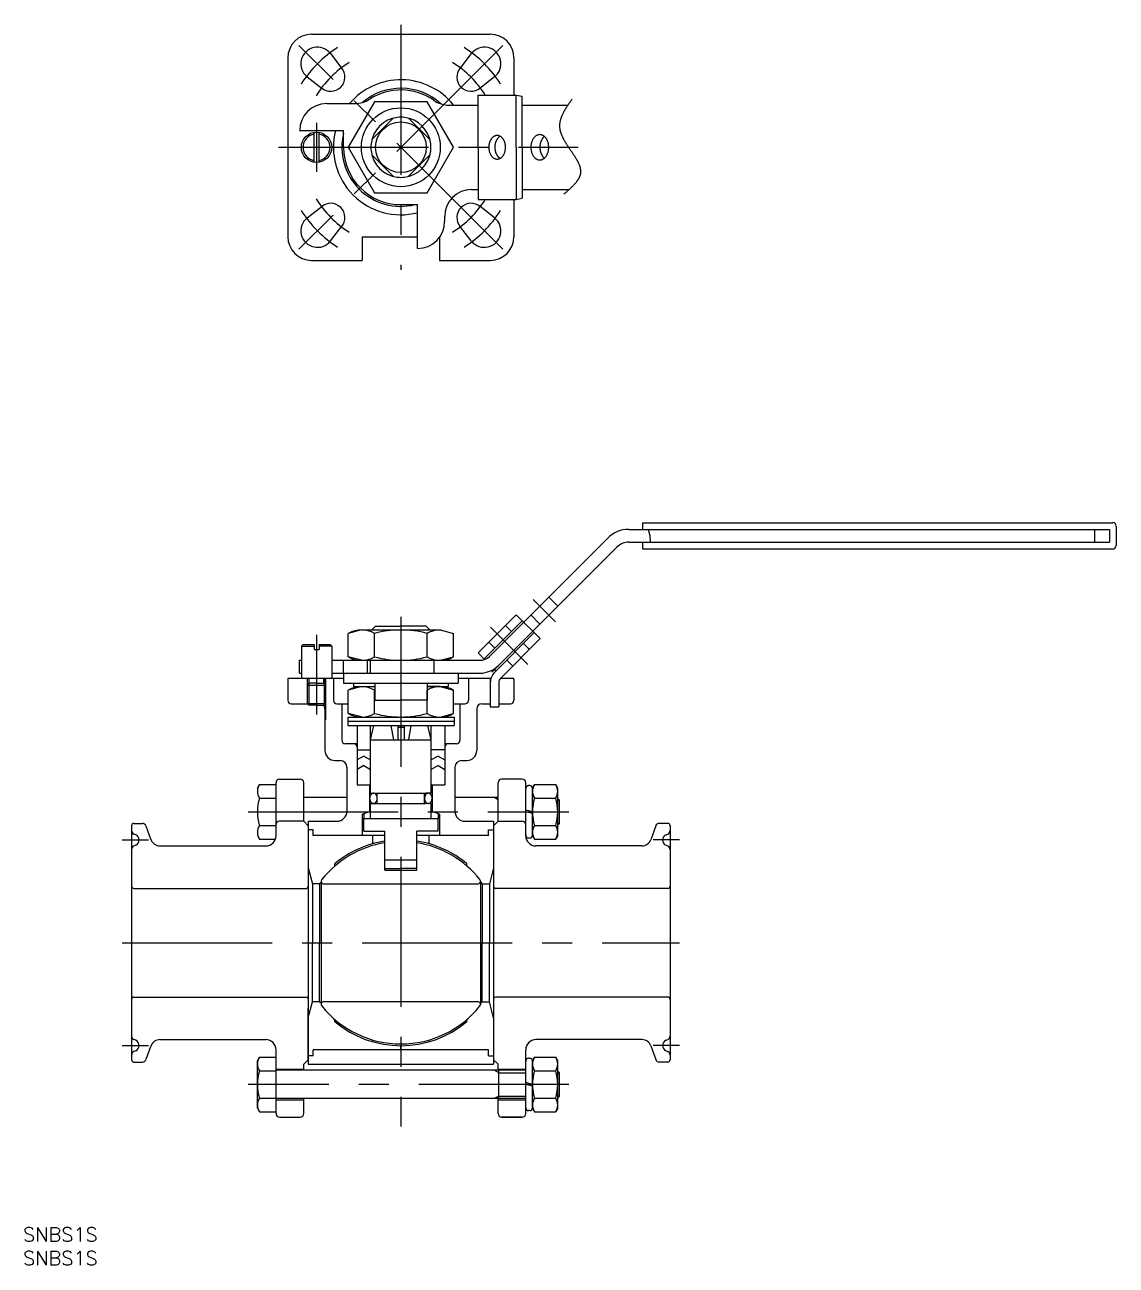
# Model space of a CAD drawing. Extents: x -80 to 151, y -237 to 26.
import ezdxf

# ---------------------------------------------------------------- set-up
doc = ezdxf.new("R2010")
doc.units = 0
doc.linetypes.add('CENTER', pattern=[50.8, 31.75, -6.35, 6.35, -6.35])
doc.linetypes.add('DASHED', pattern=[19.05, 12.7, -6.35])
doc.layers.get('0').update_dxf_attribs({"linetype": 'CONTINUOUS'})
doc.layers.add('CENTER', color=1, linetype='CONTINUOUS')
doc.styles.get("Standard").update_dxf_attribs({"font": 'txt.shx', "height": 3, "bigfont": 'bigfont.shx'})

msp = doc.modelspace()

# ---------------------------------------------------------------- linework, layer by layer
at = {"color": 7, "linetype": 'CONTINUOUS'}
for p, q in [((-18.93, 23.93), (18.93, 23.93)), ((-23.93, 18.93), (-23.93, -18.93)), ((-14.91, 19.82), (-12.48, 16.69)), ((14.91, 19.82), (12.48, 16.69)), ((23.93, 18.93), (23.93, 11.07)), ((-19.82, 14.91), (-16.69, 12.48)), ((19.82, 14.91), (16.69, 12.48)), ((16.35, 11.07), (24.43, 11.07)), ((16.35, 0), (16.35, 11.07)), ((24.43, 0), (24.43, 11.07)), ((24.43, 11.07), (25.69, 10.8)), ((25.69, 0), (25.69, 10.8)), ((-15.71, 9.27), (-9.72, 9.27)), ((-5.57, 9.64), (-11.13, 0)), ((5.57, 9.64), (-5.57, 9.64)), ((11.13, 0), (5.57, 9.64)), ((10.22, 8.93), (16.35, 8.93)), ((25.69, 8.93), (35.36, 8.93)), ((-21.43, 3.55), (-12.14, 3.55)), ((-21.43, 3.55), (-21.43, 3.55)), ((-18.39, -3.17), (-18.39, 3.17)), ((-17.32, -3.17), (-17.32, 3.17)), ((-12.14, 0), (-12.14, 3.55)), ((-11.13, 0), (-5.57, -9.64)), ((5.57, -9.64), (11.13, 0)), ((16.35, 0), (16.35, -11.07)), ((24.43, 0), (24.43, -11.07)), ((25.69, 0), (25.69, -10.8)), ((-5.57, -9.64), (5.57, -9.64)), ((14.98, -8.93), (16.35, -8.93)), ((25.69, -8.93), (35.64, -8.93)), ((-19.82, -14.91), (-16.69, -12.48)), ((0, -12.14), (3.55, -12.14)), ((3.55, -21.43), (3.55, -12.14)), ((16.35, -11.07), (24.43, -11.07)), ((19.82, -14.91), (16.69, -12.48)), ((23.93, -11.07), (23.93, -18.93)), ((24.43, -11.07), (25.69, -10.8)), ((9.27, -15.71), (9.27, -14.64)), ((-14.91, -19.82), (-12.48, -16.69)), ((14.91, -19.82), (12.48, -16.69)), ((-8.21, -18.93), (3.55, -18.93)), ((-8.21, -18.93), (-8.21, -23.93)), ((8.21, -18.93), (8.21, -23.93)), ((3.55, -21.43), (3.55, -21.43)), ((-18.93, -23.93), (-8.21, -23.93)), ((8.21, -23.93), (18.93, -23.93)), ((48.23, -80.88), (150, -80.88)), ((51.14, -79.46), (150.71, -79.46)), ((51.14, -79.46), (51.14, -80.88)), ((146.87, -80.88), (146.87, -83.6)), ((150, -80.88), (150, -83.6)), ((151.43, -80.17), (151.43, -84.31)), ((43.79, -82.73), (18.75, -107.76)), ((48.23, -83.6), (150, -83.6)), ((51.14, -83.6), (51.14, -85.03)), ((45.71, -84.64), (19.25, -111.1)), ((51.14, -85.03), (150.71, -85.03)), ((33.22, -97.13), (31.3, -95.21)), ((24.43, -98.95), (16.35, -107.03)), ((29.48, -104), (24.43, -98.95)), ((29.43, -100.92), (27.51, -99)), ((-8.35, -102.17), (-11.13, -102.92)), ((-8.35, -102.17), (8.35, -102.17)), ((-6.14, -102.17), (-5.36, -101.38)), ((-5.36, -101.38), (0, -101.38)), ((5.36, -101.38), (0, -101.38)), ((6.14, -102.17), (5.36, -101.38)), ((8.35, -102.17), (11.13, -102.92)), ((25.69, -100.21), (17.61, -108.3)), ((23.42, -102.49), (22.16, -101.22)), ((-11.13, -107.85), (-11.13, -102.92)), ((-5.57, -107.85), (-5.57, -102.92)), ((5.57, -107.85), (5.57, -102.92)), ((11.13, -107.85), (11.13, -102.92)), ((18.62, -104.76), (19.88, -106.02)), ((28.22, -102.74), (19.87, -111.09)), ((29.48, -104), (21.13, -112.35)), ((25.94, -105.01), (27.21, -106.28)), ((-21.07, -105.59), (-20.71, -105.23)), ((-21.07, -105.59), (-18.39, -105.59)), ((-21.07, -105.59), (-21.07, -112.38)), ((-20.71, -105.23), (-18.39, -105.23)), ((-18.39, -105.23), (-18.39, -106.31)), ((-18.39, -106.31), (-17.32, -106.31)), ((-17.32, -105.23), (-15, -105.23)), ((-17.32, -105.23), (-17.32, -106.31)), ((-14.64, -105.59), (-17.32, -105.59)), ((-15, -105.23), (-14.64, -105.59)), ((-14.64, -105.59), (-14.64, -112.38)), ((16.35, -107.03), (17.73, -108.42)), ((-21.43, -111.31), (-21.43, -108.6)), ((-21.43, -108.6), (-21.07, -108.6)), ((-14.64, -108.6), (16.73, -108.6)), ((-12.14, -111.31), (-12.14, -108.6)), ((-8.35, -108.6), (-11.13, -107.85)), ((-8.35, -108.6), (8.35, -108.6)), ((-7.07, -111.31), (-7.07, -108.6)), ((-6.43, -111.31), (-6.43, -108.6)), ((7.07, -111.31), (7.07, -108.6)), ((8.35, -108.6), (11.13, -107.85)), ((22.41, -108.55), (23.67, -109.81)), ((-23.93, -112.67), (-23.93, -117.1)), ((-23.87, -112.38), (-12.14, -112.38)), ((-21.43, -111.31), (-21.07, -111.31)), ((-21.07, -111.66), (-21.07, -112.38)), ((-19.86, -112.38), (-19.86, -113.88)), ((-19.48, -112.53), (-19.62, -112.38)), ((-19.48, -112.53), (-19.43, -112.53)), ((-19.43, -113.45), (-19.43, -112.38)), ((-16.29, -113.45), (-16.29, -112.38)), ((-16.24, -112.53), (-16.29, -112.53)), ((-16.24, -112.53), (-16.09, -112.38)), ((-15.86, -121.12), (-15.86, -112.38)), ((-14.64, -111.31), (16.73, -111.31)), ((-14.29, -112.38), (-14.29, -117.1)), ((-12.14, -111.31), (6.43, -111.31)), ((-12.14, -111.31), (-12.14, -113.46)), ((6.43, -111.31), (12.14, -111.31)), ((12.14, -111.31), (12.14, -113.46)), ((12.14, -112.38), (19.08, -112.38)), ((14.29, -112.38), (14.29, -117.1)), ((18.93, -112.39), (18.93, -117.82)), ((19.74, -110.43), (20.13, -110.82)), ((21.09, -112.38), (23.87, -112.38)), ((23.93, -112.67), (23.93, -117.1)), ((-19.43, -113.45), (-19.86, -113.88)), ((-19.86, -113.88), (-15.86, -113.88)), ((-19.86, -113.88), (-19.86, -117.81)), ((-17.86, -113.45), (-19.43, -113.45)), ((-17.86, -113.45), (-16.29, -113.45)), ((-16.29, -113.45), (-15.86, -113.88)), ((-12.14, -113.46), (6.43, -113.46)), ((-8.35, -114.17), (-11.13, -114.92)), ((-11.13, -119.85), (-11.13, -114.92)), ((-10, -113.46), (-10, -114.17)), ((-10, -114.17), (-5.54, -114.17)), ((-8.35, -114.17), (-5.54, -114.17)), ((-8.35, -114.17), (-6.23, -114.17)), ((-5.57, -119.85), (-5.57, -114.92)), ((-5.54, -113.46), (-5.54, -117.03)), ((5.54, -113.46), (5.54, -117.03)), ((8.35, -114.17), (5.54, -114.17)), ((5.54, -114.17), (10, -114.17)), ((5.57, -119.85), (5.57, -114.92)), ((6.43, -113.46), (12.14, -113.46)), ((8.35, -114.17), (11.13, -114.92)), ((10, -113.46), (10, -114.17)), ((11.13, -119.85), (11.13, -114.92)), ((18.93, -113.36), (18.93, -118.46)), ((20.71, -113.36), (20.71, -118.46)), ((-23.21, -117.81), (-19.86, -117.81)), ((-19.86, -117.71), (-15.86, -117.71)), ((-19.48, -118.09), (-19.86, -117.71)), ((-17.86, -118.09), (-19.48, -118.09)), ((-17.86, -118.09), (-16.24, -118.09)), ((-16.24, -118.09), (-15.86, -117.71)), ((-13.57, -117.81), (-11.13, -117.81)), ((-12.5, -117.81), (-12.5, -125.53)), ((-5.54, -117.03), (0, -117.03)), ((5.54, -117.03), (0, -117.03)), ((11.13, -117.81), (13.57, -117.81)), ((12.5, -117.81), (12.5, -125.53)), ((17.14, -117.81), (18.93, -117.81)), ((20.71, -117.81), (23.21, -117.81)), ((-16.07, -118.88), (-16.07, -127.67)), ((-11.25, -120.6), (11.25, -120.6)), ((-11.25, -120.6), (-11.25, -122.38)), ((-8.35, -120.59), (-11.13, -119.85)), ((8.35, -120.6), (11.13, -119.85)), ((11.25, -120.6), (11.25, -122.38)), ((16.07, -118.88), (16.07, -127.67)), ((18.93, -118.46), (20.71, -118.46)), ((-15.86, -121.12), (-16.07, -121.12)), ((-15.86, -121.12), (-16.07, -121.24)), ((-11.25, -121.49), (11.25, -121.49)), ((-11.25, -122.38), (11.25, -122.38)), ((-9.29, -122.38), (-9.29, -134.96)), ((-6.43, -125.46), (-5.7, -122.38)), ((-6.43, -125.46), (-6.43, -122.38)), ((-2.12, -122.38), (-1.58, -125.46)), ((-0.68, -122.38), (-0.68, -125.46)), ((-0.68, -122.76), (0.68, -122.76)), ((0.68, -122.38), (0.68, -125.46)), ((2.12, -122.38), (1.58, -125.46)), ((6.43, -125.46), (5.7, -122.38)), ((6.43, -125.46), (6.43, -122.38)), ((9.29, -122.38), (9.29, -134.96)), ((-6.43, -136.74), (-6.43, -125.35)), ((-6.43, -136.74), (-6.43, -125.35)), ((-6.43, -125.46), (6.43, -125.46)), ((6.43, -136.74), (6.43, -125.35)), ((6.43, -136.74), (6.43, -125.35)), ((-11.79, -126.24), (-9.29, -126.24)), ((-9.29, -127.53), (-6.43, -127.53)), ((9.29, -127.53), (6.43, -127.53)), ((9.29, -126.24), (11.79, -126.24)), ((-13.93, -129.81), (-12.86, -129.81)), ((-11.43, -131.24), (-11.43, -140.53)), ((-11.43, -131.24), (-11.43, -140.53)), ((-7.86, -128.86), (-9.29, -129.69)), ((-7.86, -130.87), (-9.29, -131.69)), ((-7.86, -128.86), (-6.43, -129.69)), ((-7.86, -130.87), (-6.43, -131.69)), ((7.86, -128.86), (6.43, -129.69)), ((7.86, -130.87), (6.43, -131.69)), ((7.86, -128.86), (9.29, -129.69)), ((7.86, -130.87), (9.29, -131.69)), ((11.43, -131.24), (11.43, -140.53)), ((11.43, -131.24), (11.43, -140.53)), ((12.86, -129.81), (13.93, -129.81)), ((-25.71, -133.77), (-21.29, -133.77)), ((-25.71, -133.77), (-21.29, -133.77)), ((25.71, -133.77), (21.29, -133.77)), ((25.71, -133.77), (21.29, -133.77)), ((-30.36, -135.67), (-29.91, -134.9)), ((-30.36, -135.67), (-29.91, -134.9)), ((-29.91, -134.9), (-26.43, -134.9)), ((-29.91, -134.9), (-26.43, -134.9)), ((-26.43, -145.74), (-26.43, -134.49)), ((-26.43, -145.74), (-26.43, -134.9)), ((-20.57, -142.67), (-20.57, -134.49)), ((-20.57, -142.67), (-20.57, -134.49)), ((-9.29, -134.96), (-6.43, -134.96)), ((-6.61, -134.96), (-6.61, -140.57)), ((-6.61, -134.96), (-6.61, -140.57)), ((6.43, -134.96), (9.29, -134.96)), ((6.61, -134.96), (6.61, -140.57)), ((6.61, -134.96), (6.61, -140.57)), ((20.57, -142.67), (20.57, -134.49)), ((20.57, -142.67), (20.57, -134.49)), ((26.43, -145.74), (26.43, -134.49)), ((27.29, -135.13), (27, -135.13)), ((27.29, -135.13), (27, -135.13)), ((27.86, -135.66), (28.3, -134.9)), ((27.86, -135.66), (28.3, -134.9)), ((27.86, -145.68), (27.86, -135.66)), ((27.86, -145.68), (27.86, -135.66)), ((27.86, -145.63), (27.86, -135.71)), ((27.86, -145.63), (27.86, -135.71)), ((28.3, -134.9), (32.77, -134.9)), ((28.3, -134.9), (32.77, -134.9)), ((33.21, -135.66), (32.77, -134.9)), ((33.21, -135.66), (32.77, -134.9)), ((33.21, -145.68), (33.21, -135.66)), ((33.21, -145.68), (33.21, -135.66)), ((-29.91, -137.78), (-26.43, -137.78)), ((-29.91, -137.78), (-26.43, -137.78)), ((-11.43, -137.67), (-20.57, -137.67)), ((-6.43, -136.74), (5.29, -136.74)), ((-6.43, -136.74), (5.29, -136.74)), ((-6.43, -138.88), (5.29, -138.88)), ((-6.43, -142.1), (-6.43, -138.88)), ((-6.43, -138.88), (5.29, -138.88)), ((-6.43, -142.1), (-6.43, -138.88)), ((-5, -138.88), (-5, -136.74)), ((-5, -138.88), (-5, -136.74)), ((5, -138.88), (5, -136.74)), ((5, -138.88), (5, -136.74)), ((6.43, -136.74), (5.29, -136.74)), ((6.43, -136.74), (5.29, -136.74)), ((6.43, -138.88), (5.29, -138.88)), ((6.43, -138.88), (5.29, -138.88)), ((6.43, -142.1), (6.43, -138.88)), ((6.43, -142.1), (6.43, -138.88)), ((20.57, -137.67), (11.43, -137.67)), ((28.3, -137.78), (32.77, -137.78)), ((28.3, -137.78), (32.77, -137.78)), ((33.57, -138.21), (33.21, -137.85)), ((33.57, -143.13), (33.57, -138.21)), ((-8.21, -141.16), (-6.43, -140.51)), ((-8.21, -141.16), (-6.43, -140.51)), ((-8.21, -141.16), (-8.21, -145.71)), ((-8.21, -141.16), (-7.86, -141.16)), ((-8.21, -141.16), (-7.86, -141.16)), ((-8.21, -141.16), (-8.21, -145.71)), ((-7.86, -141.03), (-7.86, -142.1)), ((-7.86, -141.03), (-7.86, -142.1)), ((8.21, -141.16), (6.43, -140.51)), ((8.21, -141.16), (6.43, -140.51)), ((7.86, -141.03), (7.86, -142.1)), ((7.86, -141.03), (7.86, -142.1)), ((8.21, -141.16), (7.86, -141.16)), ((8.21, -141.16), (7.86, -141.16)), ((8.21, -141.16), (8.21, -145.71)), ((8.21, -141.16), (8.21, -145.71)), ((27.86, -140.67), (26.43, -140.29)), ((27.86, -140.67), (26.43, -140.29)), ((27.86, -141.05), (26.43, -140.67)), ((27.86, -141.05), (26.43, -140.67)), ((-57, -143.63), (-57, -168.38)), ((-56.5, -143.13), (-54.71, -143.13)), ((-53.96, -143.66), (-52.9, -146.57)), ((-29.91, -143.56), (-26.43, -143.56)), ((-29.91, -143.56), (-26.43, -143.56)), ((-20.57, -142.67), (-25.71, -142.67)), ((-20.57, -142.67), (-25.71, -142.67)), ((-19.64, -143.6), (-20.57, -142.67)), ((-19.64, -143.6), (-20.57, -142.67)), ((-19.64, -142.67), (-13.57, -142.67)), ((-19.64, -142.67), (-19.64, -194.1)), ((-19.64, -142.67), (-13.57, -142.67)), ((-7.86, -144.74), (-7.86, -142.1)), ((-7.86, -142.1), (7.86, -142.1)), ((-7.86, -142.1), (7.86, -142.1)), ((-7.86, -144.74), (-7.86, -142.1)), ((7.86, -144.74), (7.86, -142.1)), ((7.86, -144.74), (7.86, -142.1)), ((13.57, -142.67), (19.64, -142.67)), ((13.57, -142.67), (19.64, -142.67)), ((19.64, -143.6), (20.57, -142.67)), ((19.64, -142.67), (19.64, -194.1)), ((19.64, -143.6), (20.57, -142.67)), ((20.57, -142.67), (25.71, -142.67)), ((20.57, -142.67), (25.71, -142.67)), ((28.3, -143.56), (32.77, -143.56)), ((28.3, -143.56), (32.77, -143.56)), ((33.57, -143.13), (33.21, -143.49)), ((53.96, -143.66), (52.9, -146.57)), ((56.5, -143.13), (54.71, -143.13)), ((57, -143.63), (57, -168.38)), ((-56.14, -145.53), (-56.51, -145.37)), ((-30.36, -145.67), (-29.91, -146.44)), ((-30.36, -145.67), (-29.91, -146.44)), ((-29.91, -146.44), (-26.55, -146.44)), ((-29.91, -146.44), (-26.64, -146.44)), ((-18.57, -144.46), (-19.64, -144.46)), ((-18.57, -144.46), (-19.64, -144.46)), ((-18.57, -145.71), (-18.57, -144.46)), ((-18.57, -145.71), (-18.57, -144.46)), ((-3.39, -145.71), (-18.57, -145.71)), ((-3.39, -145.71), (-18.57, -145.71)), ((-7.86, -144.74), (-3.39, -144.74)), ((-7.86, -144.74), (-3.39, -144.74)), ((-5.97, -147.43), (-5.97, -145.71)), ((-5.97, -147.43), (-5.97, -145.71)), ((-3.39, -153.03), (-3.39, -144.74)), ((-3.39, -153.03), (-3.39, -144.74)), ((7.86, -144.74), (3.39, -144.74)), ((3.39, -153.03), (3.39, -144.74)), ((3.39, -153.03), (3.39, -144.74)), ((7.86, -144.74), (3.39, -144.74)), ((18.57, -145.71), (3.39, -145.71)), ((18.57, -145.71), (3.39, -145.71)), ((5.97, -147.43), (5.97, -145.71)), ((5.97, -147.43), (5.97, -145.71)), ((18.57, -144.46), (19.64, -144.46)), ((18.57, -145.71), (18.57, -144.46)), ((18.57, -145.71), (18.57, -144.46)), ((18.57, -144.46), (19.64, -144.46)), ((27.29, -146.21), (27, -146.21)), ((27.29, -146.21), (27, -146.21)), ((27.86, -145.68), (28.3, -146.44)), ((27.86, -145.68), (28.3, -146.44)), ((28.3, -146.44), (32.77, -146.44)), ((28.3, -146.44), (32.77, -146.44)), ((33.21, -145.68), (32.77, -146.44)), ((33.21, -145.68), (32.77, -146.44)), ((56.14, -145.53), (56.51, -145.37)), ((-56.14, -147.74), (-56.51, -147.9)), ((-51.02, -147.88), (-28.57, -147.88)), ((51.02, -147.88), (28.57, -147.88)), ((56.14, -147.74), (56.51, -147.9)), ((-13.99, -152.15), (-13.99, -151.68)), ((-3.39, -150.85), (3.39, -150.85)), ((-3.39, -150.85), (3.39, -150.85)), ((13.99, -152.15), (13.99, -151.68)), ((-19.64, -152.5), (-18.74, -155.88)), ((-3.39, -152.67), (0, -152.67)), ((-3.39, -152.67), (0, -152.67)), ((-3.39, -153.03), (3.39, -153.03)), ((-3.39, -153.03), (3.39, -153.03)), ((-3.39, -153.03), (3.39, -153.03)), ((-3.39, -153.03), (3.39, -153.03)), ((3.39, -152.67), (0, -152.67)), ((3.39, -152.67), (0, -152.67)), ((19.64, -152.5), (18.74, -155.88)), ((-56.5, -156.88), (-20, -156.88)), ((-18.74, -155.88), (-18.74, -168.38)), ((-17.21, -155.88), (-18.74, -155.88)), ((-16.84, -155.5), (-17.21, -155.88)), ((-17.21, -155.88), (-17.21, -168.38)), ((-16.86, -155.35), (-16.86, -181.42)), ((-16.29, -155.92), (16.29, -155.92)), ((16.84, -155.5), (17.21, -155.88)), ((16.86, -155.35), (16.86, -181.42)), ((17.21, -155.88), (17.21, -168.38)), ((17.21, -155.88), (18.74, -155.88)), ((18.74, -155.88), (18.74, -168.38)), ((56.5, -156.88), (20, -156.88)), ((-57, -168.38), (-57, -193.13)), ((-18.74, -180.88), (-18.74, -168.38)), ((-17.21, -180.88), (-17.21, -168.38)), ((17.21, -180.88), (17.21, -168.38)), ((18.74, -180.88), (18.74, -168.38)), ((57, -168.38), (57, -193.13)), ((-56.5, -179.88), (-20, -179.88)), ((-19.64, -184.27), (-18.74, -180.88)), ((-17.21, -180.88), (-18.74, -180.88)), ((-16.84, -181.27), (-17.21, -180.88)), ((-16.29, -180.85), (16.29, -180.85)), ((16.84, -181.27), (17.21, -180.88)), ((17.21, -180.88), (18.74, -180.88)), ((19.64, -184.27), (18.74, -180.88)), ((56.5, -179.88), (20, -179.88)), ((-19.64, -193.17), (-19.64, -182.31)), ((-13.99, -185.09), (-13.99, -184.62)), ((13.99, -185.09), (13.99, -184.62)), ((-56.14, -189.03), (-56.51, -188.87)), ((-51.02, -188.88), (-28.57, -188.88)), ((51.02, -188.88), (28.57, -188.88)), ((56.14, -189.03), (56.51, -188.87)), ((-56.14, -191.24), (-56.51, -191.4)), ((-52.9, -190.2), (-53.96, -193.11)), ((-26.43, -204.56), (-26.43, -191.03)), ((18.57, -191.06), (-18.57, -191.06)), ((-18.57, -192.31), (-18.57, -191.06)), ((0, -191.06), (0, -190.17)), ((18.57, -192.31), (18.57, -191.06)), ((26.43, -204.56), (26.43, -191.03)), ((52.9, -190.2), (53.96, -193.11)), ((56.14, -191.24), (56.51, -191.4)), ((-56.5, -193.63), (-54.71, -193.63)), ((-30.36, -193.38), (-29.91, -192.61)), ((-30.36, -203.39), (-30.36, -193.38)), ((-29.91, -192.61), (-26.43, -192.61)), ((-26.43, -204.16), (-26.43, -192.61)), ((-19.64, -193.17), (-20.57, -194.1)), ((-20.57, -195.38), (-20.57, -194.1)), ((-18.57, -192.31), (-19.64, -192.31)), ((-19.64, -194.1), (19.64, -194.1)), ((18.57, -192.31), (19.64, -192.31)), ((19.64, -193.17), (20.57, -194.1)), ((20.57, -195.38), (20.57, -194.1)), ((27.29, -192.85), (27, -192.85)), ((27.86, -193.37), (28.3, -192.61)), ((27.86, -203.39), (27.86, -193.37)), ((27.86, -203.35), (27.86, -193.42)), ((28.3, -192.61), (32.77, -192.61)), ((33.21, -193.37), (32.77, -192.61)), ((33.21, -203.39), (33.21, -193.37)), ((56.5, -193.63), (54.71, -193.63)), ((-29.91, -195.5), (-26.43, -195.5)), ((-26.43, -195.13), (-20.57, -195.13)), ((26.43, -195.38), (-26.43, -195.38)), ((20.57, -195.13), (26.43, -195.13)), ((20.71, -201.38), (20.71, -195.38)), ((28.3, -195.5), (32.77, -195.5)), ((33.57, -195.93), (33.21, -195.57)), ((33.57, -200.84), (33.57, -195.93)), ((27.86, -198.38), (26.43, -198)), ((27.86, -198.77), (26.43, -198.38)), ((-29.91, -201.27), (-26.43, -201.27)), ((26.43, -201.38), (-26.43, -201.38)), ((-26.43, -201.63), (-20.57, -201.63)), ((-20.57, -204.56), (-20.57, -201.38)), ((20.57, -204.56), (20.57, -201.38)), ((20.57, -201.63), (26.43, -201.63)), ((28.3, -201.27), (32.77, -201.27)), ((33.57, -200.84), (33.21, -201.2)), ((-30.36, -203.39), (-29.91, -204.16)), ((-29.91, -204.16), (-26.43, -204.16)), ((27.29, -203.92), (27, -203.92)), ((27.86, -203.39), (28.3, -204.16)), ((28.3, -204.16), (32.77, -204.16)), ((33.21, -203.39), (32.77, -204.16)), ((-25.71, -205.28), (-21.29, -205.28)), ((25.71, -205.28), (21.29, -205.28)), ((21.29, -205.28), (25.71, -205.28))]:
    msp.add_line(p, q, dxfattribs=at)
at = {"color": 3, "linetype": 'DASHED'}
for p, q in [((-1.63, 6.14), (-6.14, 1.63)), ((6.14, 1.63), (1.63, 6.14)), ((-1.63, -6.14), (-6.14, -1.63)), ((6.14, -1.63), (1.63, -6.14))]:
    msp.add_line(p, q, dxfattribs=at)
at = {"color": 3, "linetype": 'CONTINUOUS'}
for p, q in [((-19.48, -112.53), (-19.48, -118.09)), ((-16.24, -112.53), (-16.24, -118.09)), ((20.57, -138.13), (19.78, -137.67)), ((33.21, -138.21), (33.57, -138.21)), ((33.21, -143.13), (33.57, -143.13)), ((20.71, -195.93), (19.78, -195.38)), ((20.71, -195.93), (26.43, -195.93)), ((33.21, -195.93), (33.57, -195.93)), ((20.71, -200.84), (19.78, -201.38)), ((20.71, -200.84), (26.43, -200.84)), ((33.21, -200.84), (33.57, -200.84))]:
    msp.add_line(p, q, dxfattribs=at)
at = {"color": 7, "linetype": 'CONTINUOUS'}
for points in [[(21.02, 2.34), (20.98, 2.31), (20.94, 2.29), (20.9, 2.26), (20.86, 2.24), (20.82, 2.21), (20.78, 2.18), (20.75, 2.15), (20.71, 2.12), (20.67, 2.09), (20.64, 2.05), (20.6, 2.02), (20.57, 1.98), (20.54, 1.94), (20.5, 1.9), (20.47, 1.86), (20.44, 1.82), (20.41, 1.78), (20.38, 1.74), (20.35, 1.69), (20.32, 1.65), (20.29, 1.6), (20.26, 1.55), (20.24, 1.5), (20.21, 1.45), (20.19, 1.4), (20.16, 1.35), (20.14, 1.3), (20.12, 1.25), (20.1, 1.2), (20.08, 1.14), (20.06, 1.09), (20.04, 1.03), (20.02, 0.98), (20.01, 0.92), (19.99, 0.86), (19.98, 0.81), (19.96, 0.75), (19.95, 0.69), (19.94, 0.63), (19.93, 0.57), (19.92, 0.51), (19.91, 0.45), (19.9, 0.39), (19.9, 0.33), (19.89, 0.27), (19.89, 0.21), (19.89, 0.15), (19.88, 0.09), (19.88, 0.03), (19.88, -0.03), (19.88, -0.09), (19.89, -0.15), (19.89, -0.21), (19.89, -0.27), (19.9, -0.33), (19.9, -0.39), (19.91, -0.45), (19.92, -0.51), (19.93, -0.57), (19.94, -0.63), (19.95, -0.69), (19.96, -0.75), (19.98, -0.81), (19.99, -0.86), (20.01, -0.92), (20.02, -0.98), (20.04, -1.03), (20.06, -1.09), (20.08, -1.14), (20.1, -1.2), (20.12, -1.25), (20.14, -1.3), (20.16, -1.35), (20.19, -1.4), (20.21, -1.45), (20.24, -1.5), (20.26, -1.55), (20.29, -1.6), (20.32, -1.65), (20.35, -1.69), (20.38, -1.74), (20.41, -1.78), (20.44, -1.82), (20.47, -1.86), (20.5, -1.9), (20.54, -1.94), (20.57, -1.98), (20.6, -2.02), (20.64, -2.05), (20.67, -2.09), (20.71, -2.12), (20.75, -2.15), (20.78, -2.18), (20.82, -2.21), (20.86, -2.24), (20.9, -2.26), (20.94, -2.29), (20.98, -2.31), (21.02, -2.34)], [(30.36, 2.31), (30.34, 2.29), (30.31, 2.26), (30.27, 2.23), (30.24, 2.2), (30.21, 2.17), (30.18, 2.13), (30.14, 2.1), (30.11, 2.06), (30.08, 2.02), (30.05, 1.99), (30.02, 1.95), (29.99, 1.91), (29.97, 1.87), (29.94, 1.83), (29.91, 1.79), (29.88, 1.74), (29.86, 1.7), (29.83, 1.66), (29.81, 1.61), (29.79, 1.57), (29.76, 1.52), (29.74, 1.47), (29.72, 1.42), (29.7, 1.38), (29.68, 1.33), (29.66, 1.28), (29.64, 1.23), (29.62, 1.18), (29.6, 1.13), (29.59, 1.07), (29.57, 1.02), (29.56, 0.97), (29.54, 0.92), (29.53, 0.86), (29.52, 0.81), (29.5, 0.75), (29.49, 0.7), (29.48, 0.65), (29.47, 0.59), (29.47, 0.53), (29.46, 0.48), (29.45, 0.42), (29.45, 0.37), (29.44, 0.31), (29.44, 0.25), (29.43, 0.2), (29.43, 0.14), (29.43, 0.08), (29.43, 0.03), (29.43, -0.03), (29.43, -0.08), (29.43, -0.14), (29.43, -0.2), (29.44, -0.25), (29.44, -0.31), (29.45, -0.37), (29.45, -0.42), (29.46, -0.48), (29.47, -0.53), (29.47, -0.59), (29.48, -0.65), (29.49, -0.7), (29.5, -0.75), (29.52, -0.81), (29.53, -0.86), (29.54, -0.92), (29.56, -0.97), (29.57, -1.02), (29.59, -1.07), (29.6, -1.13), (29.62, -1.18), (29.64, -1.23), (29.66, -1.28), (29.68, -1.33), (29.7, -1.38), (29.72, -1.42), (29.74, -1.47), (29.76, -1.52), (29.79, -1.57), (29.81, -1.61), (29.83, -1.66), (29.86, -1.7), (29.88, -1.74), (29.91, -1.79), (29.94, -1.83), (29.97, -1.87), (29.99, -1.91), (30.02, -1.95), (30.05, -1.99), (30.08, -2.02), (30.11, -2.06), (30.14, -2.1), (30.18, -2.13), (30.21, -2.17), (30.24, -2.2), (30.27, -2.23), (30.31, -2.26), (30.34, -2.29), (30.36, -2.31)], [(52.37, -80.88), (52.69, -82.21), (52.78, -83.6)]]:
    msp.add_lwpolyline(points, dxfattribs=at)
for points in [[(-5.8, -136.74), (-5.85, -136.74), (-5.91, -136.75), (-5.96, -136.76), (-6.01, -136.78), (-6.05, -136.79), (-6.1, -136.82), (-6.15, -136.85), (-6.19, -136.88), (-6.24, -136.91), (-6.28, -136.95), (-6.32, -136.99), (-6.36, -137.04), (-6.39, -137.09), (-6.43, -137.14), (-6.46, -137.19), (-6.49, -137.25), (-6.51, -137.31), (-6.53, -137.37), (-6.55, -137.43), (-6.57, -137.49), (-6.58, -137.56), (-6.59, -137.63), (-6.6, -137.69), (-6.61, -137.76), (-6.61, -137.83), (-6.6, -137.9), (-6.6, -137.97), (-6.59, -138.03), (-6.58, -138.1), (-6.56, -138.16), (-6.54, -138.23), (-6.52, -138.29), (-6.5, -138.35), (-6.47, -138.41), (-6.44, -138.46), (-6.41, -138.51), (-6.38, -138.56), (-6.34, -138.61), (-6.3, -138.66), (-6.26, -138.7), (-6.22, -138.73), (-6.17, -138.77), (-6.13, -138.79), (-6.08, -138.82), (-6.03, -138.84), (-5.98, -138.86), (-5.93, -138.87), (-5.88, -138.88), (-5.83, -138.88), (-5.78, -138.88), (-5.73, -138.88), (-5.68, -138.87), (-5.63, -138.86), (-5.58, -138.84), (-5.53, -138.82), (-5.48, -138.79), (-5.44, -138.77), (-5.39, -138.73), (-5.35, -138.7), (-5.31, -138.66), (-5.27, -138.61), (-5.23, -138.56), (-5.2, -138.51), (-5.16, -138.46), (-5.13, -138.41), (-5.11, -138.35), (-5.08, -138.29), (-5.06, -138.23), (-5.04, -138.16), (-5.03, -138.1), (-5.02, -138.03), (-5.01, -137.97), (-5, -137.9), (-5, -137.83), (-5, -137.76), (-5, -137.69), (-5.01, -137.63), (-5.02, -137.56), (-5.04, -137.49), (-5.05, -137.43), (-5.07, -137.37), (-5.1, -137.31), (-5.12, -137.25), (-5.15, -137.19), (-5.18, -137.14), (-5.21, -137.09), (-5.25, -137.04), (-5.29, -136.99), (-5.33, -136.95), (-5.37, -136.91), (-5.41, -136.88), (-5.46, -136.85), (-5.5, -136.82), (-5.55, -136.79), (-5.6, -136.78), (-5.65, -136.76), (-5.7, -136.75), (-5.75, -136.74), (-5.8, -136.74)], [(-5.8, -136.74), (-5.85, -136.74), (-5.91, -136.75), (-5.96, -136.76), (-6.01, -136.78), (-6.05, -136.79), (-6.1, -136.82), (-6.15, -136.85), (-6.19, -136.88), (-6.24, -136.91), (-6.28, -136.95), (-6.32, -136.99), (-6.36, -137.04), (-6.39, -137.09), (-6.43, -137.14), (-6.46, -137.19), (-6.49, -137.25), (-6.51, -137.31), (-6.53, -137.37), (-6.55, -137.43), (-6.57, -137.49), (-6.58, -137.56), (-6.59, -137.63), (-6.6, -137.69), (-6.61, -137.76), (-6.61, -137.83), (-6.6, -137.9), (-6.6, -137.97), (-6.59, -138.03), (-6.58, -138.1), (-6.56, -138.16), (-6.54, -138.23), (-6.52, -138.29), (-6.5, -138.35), (-6.47, -138.41), (-6.44, -138.46), (-6.41, -138.51), (-6.38, -138.56), (-6.34, -138.61), (-6.3, -138.66), (-6.26, -138.7), (-6.22, -138.73), (-6.17, -138.77), (-6.13, -138.79), (-6.08, -138.82), (-6.03, -138.84), (-5.98, -138.86), (-5.93, -138.87), (-5.88, -138.88), (-5.83, -138.88), (-5.78, -138.88), (-5.73, -138.88), (-5.68, -138.87), (-5.63, -138.86), (-5.58, -138.84), (-5.53, -138.82), (-5.48, -138.79), (-5.44, -138.77), (-5.39, -138.73), (-5.35, -138.7), (-5.31, -138.66), (-5.27, -138.61), (-5.23, -138.56), (-5.2, -138.51), (-5.16, -138.46), (-5.13, -138.41), (-5.11, -138.35), (-5.08, -138.29), (-5.06, -138.23), (-5.04, -138.16), (-5.03, -138.1), (-5.02, -138.03), (-5.01, -137.97), (-5, -137.9), (-5, -137.83), (-5, -137.76), (-5, -137.69), (-5.01, -137.63), (-5.02, -137.56), (-5.04, -137.49), (-5.05, -137.43), (-5.07, -137.37), (-5.1, -137.31), (-5.12, -137.25), (-5.15, -137.19), (-5.18, -137.14), (-5.21, -137.09), (-5.25, -137.04), (-5.29, -136.99), (-5.33, -136.95), (-5.37, -136.91), (-5.41, -136.88), (-5.46, -136.85), (-5.5, -136.82), (-5.55, -136.79), (-5.6, -136.78), (-5.65, -136.76), (-5.7, -136.75), (-5.75, -136.74), (-5.8, -136.74)], [(5.8, -138.88), (5.85, -138.88), (5.91, -138.88), (5.96, -138.86), (6.01, -138.85), (6.05, -138.83), (6.1, -138.81), (6.15, -138.78), (6.19, -138.75), (6.24, -138.71), (6.28, -138.68), (6.32, -138.63), (6.36, -138.59), (6.39, -138.54), (6.43, -138.49), (6.46, -138.43), (6.49, -138.38), (6.51, -138.32), (6.53, -138.26), (6.55, -138.2), (6.57, -138.13), (6.58, -138.07), (6.59, -138), (6.6, -137.93), (6.61, -137.86), (6.61, -137.8), (6.6, -137.73), (6.6, -137.66), (6.59, -137.59), (6.58, -137.53), (6.56, -137.46), (6.54, -137.4), (6.52, -137.34), (6.5, -137.28), (6.47, -137.22), (6.44, -137.16), (6.41, -137.11), (6.38, -137.06), (6.34, -137.01), (6.3, -136.97), (6.26, -136.93), (6.22, -136.89), (6.17, -136.86), (6.13, -136.83), (6.08, -136.81), (6.03, -136.78), (5.98, -136.77), (5.93, -136.75), (5.88, -136.75), (5.83, -136.74), (5.78, -136.74), (5.73, -136.75), (5.68, -136.75), (5.63, -136.77), (5.58, -136.78), (5.53, -136.81), (5.48, -136.83), (5.44, -136.86), (5.39, -136.89), (5.35, -136.93), (5.31, -136.97), (5.27, -137.01), (5.23, -137.06), (5.2, -137.11), (5.16, -137.16), (5.13, -137.22), (5.11, -137.28), (5.08, -137.34), (5.06, -137.4), (5.04, -137.46), (5.03, -137.53), (5.02, -137.59), (5.01, -137.66), (5, -137.73), (5, -137.8), (5, -137.86), (5, -137.93), (5.01, -138), (5.02, -138.07), (5.04, -138.13), (5.05, -138.2), (5.07, -138.26), (5.1, -138.32), (5.12, -138.38), (5.15, -138.43), (5.18, -138.49), (5.21, -138.54), (5.25, -138.59), (5.29, -138.63), (5.33, -138.68), (5.37, -138.71), (5.41, -138.75), (5.46, -138.78), (5.5, -138.81), (5.55, -138.83), (5.6, -138.85), (5.65, -138.86), (5.7, -138.88), (5.75, -138.88), (5.8, -138.88)], [(5.8, -138.88), (5.85, -138.88), (5.91, -138.88), (5.96, -138.86), (6.01, -138.85), (6.05, -138.83), (6.1, -138.81), (6.15, -138.78), (6.19, -138.75), (6.24, -138.71), (6.28, -138.68), (6.32, -138.63), (6.36, -138.59), (6.39, -138.54), (6.43, -138.49), (6.46, -138.43), (6.49, -138.38), (6.51, -138.32), (6.53, -138.26), (6.55, -138.2), (6.57, -138.13), (6.58, -138.07), (6.59, -138), (6.6, -137.93), (6.61, -137.86), (6.61, -137.8), (6.6, -137.73), (6.6, -137.66), (6.59, -137.59), (6.58, -137.53), (6.56, -137.46), (6.54, -137.4), (6.52, -137.34), (6.5, -137.28), (6.47, -137.22), (6.44, -137.16), (6.41, -137.11), (6.38, -137.06), (6.34, -137.01), (6.3, -136.97), (6.26, -136.93), (6.22, -136.89), (6.17, -136.86), (6.13, -136.83), (6.08, -136.81), (6.03, -136.78), (5.98, -136.77), (5.93, -136.75), (5.88, -136.75), (5.83, -136.74), (5.78, -136.74), (5.73, -136.75), (5.68, -136.75), (5.63, -136.77), (5.58, -136.78), (5.53, -136.81), (5.48, -136.83), (5.44, -136.86), (5.39, -136.89), (5.35, -136.93), (5.31, -136.97), (5.27, -137.01), (5.23, -137.06), (5.2, -137.11), (5.16, -137.16), (5.13, -137.22), (5.11, -137.28), (5.08, -137.34), (5.06, -137.4), (5.04, -137.46), (5.03, -137.53), (5.02, -137.59), (5.01, -137.66), (5, -137.73), (5, -137.8), (5, -137.86), (5, -137.93), (5.01, -138), (5.02, -138.07), (5.04, -138.13), (5.05, -138.2), (5.07, -138.26), (5.1, -138.32), (5.12, -138.38), (5.15, -138.43), (5.18, -138.49), (5.21, -138.54), (5.25, -138.59), (5.29, -138.63), (5.33, -138.68), (5.37, -138.71), (5.41, -138.75), (5.46, -138.78), (5.5, -138.81), (5.55, -138.83), (5.6, -138.85), (5.65, -138.86), (5.7, -138.88), (5.75, -138.88), (5.8, -138.88)]]:
    msp.add_lwpolyline(points, close=True, dxfattribs=at)
at = {"color": 3}
msp.add_polyline3d([(36.21, 10.17, 0), (36.15, 10.07, 0), (36.08, 9.98, 0), (36.02, 9.89, 0), (35.95, 9.79, 0), (35.89, 9.7, 0), (35.82, 9.61, 0), (35.76, 9.51, 0), (35.69, 9.42, 0), (35.63, 9.33, 0), (35.57, 9.24, 0), (35.5, 9.14, 0), (35.44, 9.05, 0), (35.38, 8.96, 0), (35.31, 8.86, 0), (35.25, 8.77, 0), (35.19, 8.68, 0), (35.13, 8.58, 0), (35.07, 8.49, 0), (35.01, 8.4, 0), (34.95, 8.3, 0), (34.9, 8.21, 0), (34.84, 8.12, 0), (34.78, 8.02, 0), (34.73, 7.93, 0), (34.67, 7.84, 0), (34.62, 7.75, 0), (34.57, 7.65, 0), (34.51, 7.56, 0), (34.46, 7.47, 0), (34.41, 7.37, 0), (34.36, 7.28, 0), (34.32, 7.19, 0), (34.27, 7.09, 0), (34.23, 7, 0), (34.18, 6.91, 0), (34.14, 6.81, 0), (34.1, 6.72, 0), (34.06, 6.63, 0), (34.02, 6.53, 0), (33.98, 6.44, 0), (33.94, 6.35, 0), (33.91, 6.25, 0), (33.88, 6.16, 0), (33.85, 6.07, 0), (33.82, 5.98, 0), (33.79, 5.88, 0), (33.76, 5.79, 0), (33.74, 5.7, 0), (33.71, 5.6, 0), (33.69, 5.51, 0), (33.67, 5.42, 0), (33.65, 5.32, 0), (33.64, 5.23, 0), (33.63, 5.14, 0), (33.61, 5.04, 0), (33.6, 4.95, 0), (33.6, 4.86, 0), (33.59, 4.76, 0), (33.59, 4.67, 0), (33.58, 4.58, 0), (33.58, 4.48, 0), (33.59, 4.39, 0), (33.59, 4.3, 0), (33.6, 4.2, 0), (33.61, 4.11, 0), (33.62, 4.01, 0), (33.63, 3.92, 0), (33.65, 3.83, 0), (33.66, 3.73, 0), (33.68, 3.64, 0), (33.7, 3.55, 0), (33.73, 3.45, 0), (33.75, 3.36, 0), (33.78, 3.27, 0), (33.81, 3.17, 0), (33.84, 3.08, 0), (33.87, 2.99, 0), (33.9, 2.89, 0), (33.94, 2.8, 0), (33.97, 2.7, 0), (34.01, 2.61, 0), (34.05, 2.52, 0), (34.09, 2.42, 0), (34.13, 2.33, 0), (34.18, 2.23, 0), (34.22, 2.14, 0), (34.27, 2.05, 0), (34.31, 1.95, 0), (34.36, 1.86, 0), (34.41, 1.76, 0), (34.46, 1.67, 0), (34.52, 1.58, 0), (34.57, 1.48, 0), (34.62, 1.39, 0), (34.68, 1.29, 0), (34.73, 1.2, 0), (34.79, 1.11, 0), (34.85, 1.01, 0), (34.9, 0.92, 0), (34.96, 0.82, 0), (35.02, 0.73, 0), (35.08, 0.63, 0), (35.14, 0.54, 0), (35.21, 0.44, 0), (35.27, 0.35, 0), (35.33, 0.25, 0), (35.39, 0.16, 0), (35.46, 0.06, 0), (35.52, -0.03, 0), (35.59, -0.13, 0), (35.65, -0.22, 0), (35.71, -0.32, 0), (35.78, -0.41, 0), (35.85, -0.51, 0), (35.91, -0.6, 0), (35.98, -0.7, 0), (36.04, -0.79, 0), (36.11, -0.89, 0), (36.17, -0.98, 0), (36.24, -1.08, 0), (36.3, -1.17, 0), (36.36, -1.27, 0), (36.43, -1.36, 0), (36.49, -1.46, 0), (36.56, -1.55, 0), (36.62, -1.65, 0), (36.68, -1.74, 0), (36.74, -1.84, 0), (36.8, -1.93, 0), (36.86, -2.03, 0), (36.92, -2.12, 0), (36.98, -2.22, 0), (37.04, -2.31, 0), (37.09, -2.41, 0), (37.15, -2.5, 0), (37.2, -2.59, 0), (37.25, -2.69, 0), (37.3, -2.78, 0), (37.36, -2.88, 0), (37.4, -2.97, 0), (37.45, -3.06, 0), (37.5, -3.16, 0), (37.54, -3.25, 0), (37.59, -3.34, 0), (37.63, -3.43, 0), (37.67, -3.53, 0), (37.71, -3.62, 0), (37.74, -3.71, 0), (37.78, -3.8, 0), (37.81, -3.9, 0), (37.84, -3.99, 0), (37.87, -4.08, 0), (37.9, -4.17, 0), (37.92, -4.26, 0), (37.94, -4.35, 0), (37.96, -4.44, 0), (37.98, -4.53, 0), (38, -4.62, 0), (38.01, -4.71, 0), (38.02, -4.8, 0), (38.03, -4.89, 0), (38.04, -4.98, 0), (38.04, -5.07, 0), (38.04, -5.15, 0), (38.04, -5.24, 0), (38.03, -5.33, 0), (38.02, -5.42, 0), (38.01, -5.5, 0), (38, -5.59, 0), (37.98, -5.68, 0), (37.96, -5.76, 0), (37.94, -5.85, 0), (37.92, -5.93, 0), (37.89, -6.02, 0), (37.86, -6.1, 0), (37.83, -6.19, 0), (37.8, -6.27, 0), (37.76, -6.35, 0), (37.72, -6.44, 0), (37.68, -6.52, 0), (37.64, -6.6, 0), (37.59, -6.69, 0), (37.54, -6.77, 0), (37.49, -6.85, 0), (37.44, -6.93, 0), (37.39, -7.02, 0), (37.33, -7.1, 0), (37.27, -7.18, 0), (37.21, -7.26, 0), (37.15, -7.34, 0), (37.09, -7.42, 0), (37.03, -7.5, 0), (36.96, -7.58, 0), (36.89, -7.66, 0), (36.82, -7.74, 0), (36.75, -7.82, 0), (36.68, -7.9, 0), (36.61, -7.98, 0), (36.53, -8.06, 0), (36.46, -8.14, 0), (36.38, -8.22, 0), (36.3, -8.3, 0), (36.22, -8.38, 0), (36.14, -8.46, 0), (36.06, -8.54, 0), (35.98, -8.61, 0), (35.9, -8.69, 0), (35.81, -8.77, 0), (35.73, -8.85, 0), (35.64, -8.93, 0), (35.56, -9.01, 0), (35.47, -9.08, 0), (35.38, -9.16, 0), (35.29, -9.24, 0), (35.21, -9.32, 0), (35.12, -9.39, 0), (35.03, -9.47, 0), (34.94, -9.55, 0), (34.85, -9.63, 0), (34.76, -9.71, 0), (34.67, -9.78, 0), (34.58, -9.86, 0), (34.49, -9.94, 0)], dxfattribs=at)
at = {"color": 7, "linetype": 'CONTINUOUS'}
for points in [[(29.4, -2.68, 0), (29.5, -2.68, 0), (29.59, -2.67, 0), (29.68, -2.65, 0), (29.77, -2.63, 0), (29.86, -2.6, 0), (29.95, -2.56, 0), (30.04, -2.52, 0), (30.13, -2.47, 0), (30.21, -2.42, 0), (30.3, -2.36, 0), (30.38, -2.3, 0), (30.46, -2.23, 0), (30.53, -2.15, 0), (30.6, -2.07, 0), (30.67, -1.98, 0), (30.74, -1.89, 0), (30.81, -1.8, 0), (30.87, -1.7, 0), (30.92, -1.6, 0), (30.98, -1.49, 0), (31.03, -1.38, 0), (31.07, -1.26, 0), (31.12, -1.15, 0), (31.15, -1.03, 0), (31.19, -0.9, 0), (31.22, -0.78, 0), (31.24, -0.65, 0), (31.26, -0.52, 0), (31.28, -0.39, 0), (31.29, -0.26, 0), (31.29, -0.13, 0), (31.3, 0, 0), (31.29, 0.13, 0), (31.29, 0.26, 0), (31.28, 0.39, 0), (31.26, 0.52, 0), (31.24, 0.65, 0), (31.22, 0.78, 0), (31.19, 0.9, 0), (31.15, 1.03, 0), (31.12, 1.15, 0), (31.07, 1.26, 0), (31.03, 1.38, 0), (30.98, 1.49, 0), (30.92, 1.6, 0), (30.87, 1.7, 0), (30.81, 1.8, 0), (30.74, 1.89, 0), (30.67, 1.98, 0), (30.6, 2.07, 0), (30.53, 2.15, 0), (30.46, 2.23, 0), (30.38, 2.3, 0), (30.3, 2.36, 0), (30.21, 2.42, 0), (30.13, 2.47, 0), (30.04, 2.52, 0), (29.95, 2.56, 0), (29.86, 2.6, 0), (29.77, 2.63, 0), (29.68, 2.65, 0), (29.59, 2.67, 0), (29.5, 2.68, 0), (29.4, 2.68, 0), (29.31, 2.68, 0), (29.22, 2.67, 0), (29.12, 2.65, 0), (29.03, 2.63, 0), (28.94, 2.6, 0), (28.85, 2.56, 0), (28.76, 2.52, 0), (28.68, 2.47, 0), (28.59, 2.42, 0), (28.51, 2.36, 0), (28.43, 2.3, 0), (28.35, 2.23, 0), (28.27, 2.15, 0), (28.2, 2.07, 0), (28.13, 1.98, 0), (28.06, 1.89, 0), (28, 1.8, 0), (27.94, 1.7, 0), (27.88, 1.6, 0), (27.83, 1.49, 0), (27.78, 1.38, 0), (27.73, 1.26, 0), (27.69, 1.15, 0), (27.65, 1.03, 0), (27.62, 0.9, 0), (27.59, 0.78, 0), (27.57, 0.65, 0), (27.55, 0.52, 0), (27.53, 0.39, 0), (27.52, 0.26, 0), (27.51, 0.13, 0), (27.51, 0, 0), (27.51, -0.13, 0), (27.52, -0.26, 0), (27.53, -0.39, 0), (27.55, -0.52, 0), (27.57, -0.65, 0), (27.59, -0.78, 0), (27.62, -0.9, 0), (27.65, -1.03, 0), (27.69, -1.15, 0), (27.73, -1.26, 0), (27.78, -1.38, 0), (27.83, -1.49, 0), (27.88, -1.6, 0), (27.94, -1.7, 0), (28, -1.8, 0), (28.06, -1.89, 0), (28.13, -1.98, 0), (28.2, -2.07, 0), (28.27, -2.15, 0), (28.35, -2.23, 0), (28.43, -2.3, 0), (28.51, -2.36, 0), (28.59, -2.42, 0), (28.68, -2.47, 0), (28.76, -2.52, 0), (28.85, -2.56, 0), (28.94, -2.6, 0), (29.03, -2.63, 0), (29.12, -2.65, 0), (29.22, -2.67, 0), (29.31, -2.68, 0), (29.4, -2.68, 0)], [(20.39, 2.5, 0), (20.3, 2.5, 0), (20.21, 2.49, 0), (20.13, 2.47, 0), (20.04, 2.45, 0), (19.96, 2.43, 0), (19.87, 2.39, 0), (19.79, 2.35, 0), (19.71, 2.31, 0), (19.63, 2.26, 0), (19.55, 2.2, 0), (19.48, 2.14, 0), (19.41, 2.08, 0), (19.33, 2.01, 0), (19.27, 1.93, 0), (19.2, 1.85, 0), (19.14, 1.77, 0), (19.08, 1.68, 0), (19.02, 1.59, 0), (18.97, 1.49, 0), (18.92, 1.39, 0), (18.87, 1.29, 0), (18.83, 1.18, 0), (18.79, 1.07, 0), (18.75, 0.96, 0), (18.72, 0.84, 0), (18.7, 0.73, 0), (18.67, 0.61, 0), (18.65, 0.49, 0), (18.64, 0.37, 0), (18.63, 0.25, 0), (18.62, 0.12, 0), (18.62, 0, 0), (18.62, -0.12, 0), (18.63, -0.25, 0), (18.64, -0.37, 0), (18.65, -0.49, 0), (18.67, -0.61, 0), (18.7, -0.73, 0), (18.72, -0.84, 0), (18.75, -0.96, 0), (18.79, -1.07, 0), (18.83, -1.18, 0), (18.87, -1.29, 0), (18.92, -1.39, 0), (18.97, -1.49, 0), (19.02, -1.59, 0), (19.08, -1.68, 0), (19.14, -1.77, 0), (19.2, -1.85, 0), (19.27, -1.93, 0), (19.33, -2.01, 0), (19.41, -2.08, 0), (19.48, -2.14, 0), (19.55, -2.2, 0), (19.63, -2.26, 0), (19.71, -2.31, 0), (19.79, -2.35, 0), (19.87, -2.39, 0), (19.96, -2.43, 0), (20.04, -2.45, 0), (20.13, -2.47, 0), (20.21, -2.49, 0), (20.3, -2.5, 0), (20.39, -2.5, 0), (20.47, -2.5, 0), (20.56, -2.49, 0), (20.65, -2.47, 0), (20.73, -2.45, 0), (20.82, -2.43, 0), (20.9, -2.39, 0), (20.98, -2.35, 0), (21.06, -2.31, 0), (21.14, -2.26, 0), (21.22, -2.2, 0), (21.3, -2.14, 0), (21.37, -2.08, 0), (21.44, -2.01, 0), (21.51, -1.93, 0), (21.57, -1.85, 0), (21.64, -1.77, 0), (21.7, -1.68, 0), (21.75, -1.59, 0), (21.81, -1.49, 0), (21.86, -1.39, 0), (21.9, -1.29, 0), (21.95, -1.18, 0), (21.99, -1.07, 0), (22.02, -0.96, 0), (22.05, -0.84, 0), (22.08, -0.73, 0), (22.1, -0.61, 0), (22.12, -0.49, 0), (22.14, -0.37, 0), (22.15, -0.25, 0), (22.15, -0.12, 0), (22.16, 0, 0), (22.15, 0.12, 0), (22.15, 0.25, 0), (22.14, 0.37, 0), (22.12, 0.49, 0), (22.1, 0.61, 0), (22.08, 0.73, 0), (22.05, 0.84, 0), (22.02, 0.96, 0), (21.99, 1.07, 0), (21.95, 1.18, 0), (21.9, 1.29, 0), (21.86, 1.39, 0), (21.81, 1.49, 0), (21.75, 1.59, 0), (21.7, 1.68, 0), (21.64, 1.77, 0), (21.57, 1.85, 0), (21.51, 1.93, 0), (21.44, 2.01, 0), (21.37, 2.08, 0), (21.3, 2.14, 0), (21.22, 2.2, 0), (21.14, 2.26, 0), (21.06, 2.31, 0), (20.98, 2.35, 0), (20.9, 2.39, 0), (20.82, 2.43, 0), (20.73, 2.45, 0), (20.65, 2.47, 0), (20.56, 2.49, 0), (20.47, 2.5, 0), (20.39, 2.5, 0)]]:
    msp.add_polyline3d(points, dxfattribs=at)
for centre, radius in [((0, 0), 8.35), ((0, 0), 5.36), ((-17.86, 0), 3.21)]:
    msp.add_circle(centre, radius, dxfattribs=at)
for centre, radius, start, end in [((-18.93, 18.93), 5, 90, 180), ((18.93, 18.93), 5, 0, 90), ((-17.68, 17.68), 3.5, 37.8192, 232.1808), ((17.68, 17.68), 3.5, 307.8192, 142.1808), ((-14.85, 14.85), 3, 229.096, 40.904), ((14.85, 14.85), 3, 139.096, 310.904), ((0, 0), 14.29, 38.6822, 139.5528), ((0, 0), 12.5, 47.4534, 130.597), ((0, 0), 12.14, 55.0848, 122.9656), ((-15.71, 3.55), 5.71, 90, 180), ((-9.72, 14.98), 5.71, 270, 302.9656), ((10.22, 14.64), 5.71, 235.0848, 270), ((0, 0), 6.36, 96.8612, 173.1388), ((0, 0), 6.36, 83.1388, 96.8612), ((0, 0), 6.36, 6.8612, 83.1388), ((-17.86, 0), 2.86, 100.8069, 259.1931), ((-17.86, 0), 2.86, 280.8069, 79.1931), ((0, 0), 14.29, 165.5966, 284.4034), ((0, 0), 12.5, 166.2709, 283.7291), ((0, 0), 12.14, 180, 270), ((0, 0), 6.36, 173.1388, 186.8612), ((0, 0), 6.36, 353.1388, 6.8612), ((0, 0), 6.36, 186.8612, 263.1388), ((0, 0), 6.36, 276.8612, 353.1388), ((0, 0), 6.36, 263.1388, 276.8612), ((14.98, -14.64), 5.71, 90, 180), ((-14.85, -14.85), 3, 319.096, 130.904), ((14.85, -14.85), 3, 49.096, 220.904), ((-17.68, -17.68), 3.5, 127.8192, 322.1808), ((3.55, -15.71), 5.71, 270, 0), ((17.68, -17.68), 3.5, 217.8192, 52.1808), ((-18.93, -18.93), 5, 180, 270), ((18.93, -18.93), 5, 270, 0), ((48.23, -87.17), 6.29, 90, 135), ((150.71, -80.17), 0.714, 0, 90), ((48.23, -87.17), 3.57, 90, 135), ((150.71, -84.31), 0.714, 270, 0), ((-8.35, -107.74), 5.57, 59.6239, 120), ((0, -123.32), 21.15, 74.7385, 105.2615), ((8.35, -107.74), 5.57, 90, 120), ((-8.35, -103.03), 5.57, 240, 300), ((0, -87.45), 21.15, 254.7385, 285.2615), ((8.35, -103.03), 5.57, 240, 300), ((16.73, -105.74), 2.86, 270, 315), ((16.73, -105.74), 5.57, 270, 315), ((-23.21, -112.67), 0.714, 156.4218, 180), ((22.14, -113.36), 3.21, 135, 180), ((22.14, -113.36), 1.43, 135, 180), ((23.21, -112.67), 0.714, 0, 23.5782), ((-8.35, -119.74), 5.57, 59.6239, 120), ((0, -135.31), 21.15, 105.1728, 105.2615), ((0, -135.32), 21.15, 74.7385, 74.8272), ((8.35, -119.74), 5.57, 60, 120), ((-23.21, -117.1), 0.714, 180, 270), ((-17.14, -118.88), 1.07, 0, 47.7314), ((-13.57, -117.1), 0.714, 180, 270), ((13.57, -117.1), 0.714, 270, 0), ((17.14, -118.88), 1.07, 90, 180), ((23.21, -117.1), 0.714, 270, 0), ((-8.35, -115.03), 5.57, 240, 300), ((0, -99.45), 21.15, 254.7385, 285.2615), ((8.35, -115.03), 5.57, 240, 300), ((-11.79, -125.53), 0.714, 180, 270), ((11.79, -125.53), 0.714, 270, 0), ((-13.93, -127.67), 2.14, 180, 270), ((-10, -126.96), 0.714, 0, 90), ((10, -126.96), 0.714, 90, 180), ((13.93, -127.67), 2.14, 270, 0), ((-12.86, -131.24), 1.43, 0, 90), ((12.86, -131.24), 1.43, 90, 180), ((-25.71, -134.49), 0.714, 90, 180), ((-25.71, -134.49), 0.714, 90, 180), ((-21.29, -134.49), 0.714, 0, 90), ((-21.29, -134.49), 0.714, 0, 90), ((21.29, -134.49), 0.714, 90, 180), ((21.29, -134.49), 0.714, 90, 180), ((25.71, -134.49), 0.714, 0, 90), ((25.71, -134.49), 0.714, 0, 90), ((-27.8, -136.34), 2.56, 145.6985, 214.3015), ((-27.8, -136.34), 2.56, 145.6985, 214.3015), ((27, -135.71), 0.571, 90, 180), ((27, -135.71), 0.571, 90, 180), ((27.29, -135.71), 0.571, 0, 90), ((27.29, -135.71), 0.571, 0, 90), ((30.44, -136.34), 2.58, 146.0271, 213.9729), ((30.44, -136.34), 2.58, 146.0271, 213.9729), ((30.63, -136.34), 2.58, 326.0271, 33.9729), ((30.63, -136.34), 2.58, 326.0271, 33.9729), ((-20.78, -140.67), 9.58, 162.4563, 197.5437), ((-20.78, -140.67), 9.58, 162.4563, 197.5437), ((37.53, -140.67), 9.67, 162.632, 197.368), ((37.53, -140.67), 9.67, 162.632, 197.368), ((23.54, -140.67), 9.67, 342.632, 17.368), ((23.54, -140.67), 9.67, 342.632, 17.368), ((-13.57, -140.53), 2.14, 270, 0), ((-13.57, -140.53), 2.14, 270, 0), ((13.57, -140.53), 2.14, 180, 270), ((13.57, -140.53), 2.14, 180, 270), ((-56.5, -143.63), 0.5, 90, 180), ((-54.71, -143.93), 0.8, 20, 90), ((-27.8, -145), 2.56, 145.6985, 214.3015), ((-27.8, -145), 2.56, 145.6985, 214.3015), ((-25.71, -143.38), 0.714, 90, 180), ((-25.71, -143.38), 0.714, 90, 180), ((25.71, -143.38), 0.714, 0, 90), ((25.71, -143.38), 0.714, 0, 90), ((30.44, -145), 2.58, 146.0271, 213.9729), ((30.44, -145), 2.58, 146.0271, 213.9729), ((30.63, -145), 2.58, 326.0271, 33.9729), ((30.63, -145), 2.58, 326.0271, 33.9729), ((54.71, -143.93), 0.8, 90, 160), ((56.5, -143.63), 0.5, 0, 90), ((-56.2, -144.63), 0.8, 180, 247), ((-56.6, -146.63), 1.2, 292.6191, 67.3809), ((-51.02, -145.88), 2, 200, 270), ((-28.57, -145.74), 2.14, 270, 0), ((0, -168.38), 21.79, 99.1102, 129.9419), ((0, -168.38), 21.79, 50.0581, 80.8898), ((27, -145.63), 0.571, 180, 270), ((27, -145.63), 0.571, 180, 270), ((28.57, -145.74), 2.14, 180, 270), ((27.29, -145.63), 0.571, 270, 0), ((27.29, -145.63), 0.571, 270, 0), ((51.02, -145.88), 2, 270, 340), ((56.6, -146.63), 1.2, 112.6191, 247.3809), ((56.2, -144.63), 0.8, 293, 0), ((-56.2, -148.64), 0.8, 113, 180), ((0, -168.38), 21.43, 99.1102, 141.3313), ((0, -168.38), 21.43, 38.6687, 80.8898), ((56.2, -148.64), 0.8, 0, 67), ((-56.5, -156.38), 0.5, 180, 270), ((-20, -156.53), 0.357, 270, 0), ((-16.29, -155.35), 0.569, 141.3313, 270), ((16.29, -155.35), 0.569, 270, 38.6687), ((20, -156.53), 0.357, 180, 270), ((56.5, -156.38), 0.5, 270, 0), ((-56.5, -180.38), 0.5, 90, 180), ((-20, -180.24), 0.357, 0, 90), ((-16.29, -181.42), 0.569, 90, 218.6687), ((16.29, -181.42), 0.569, 321.3313, 90), ((20, -180.24), 0.357, 90, 180), ((56.5, -180.38), 0.5, 0, 90), ((0, -168.38), 21.43, 218.6687, 321.3313), ((0, -168.38), 21.79, 230.0581, 309.9419), ((-56.2, -188.13), 0.8, 180, 247), ((-56.6, -190.13), 1.2, 292.6191, 67.3809), ((-51.02, -190.88), 2, 90, 160), ((-28.57, -191.03), 2.14, 0, 90), ((28.57, -191.03), 2.14, 90, 180), ((51.02, -190.88), 2, 20, 90), ((56.6, -190.13), 1.2, 112.6191, 247.3809), ((56.2, -188.13), 0.8, 293, 0), ((-56.2, -192.14), 0.8, 113, 180), ((56.2, -192.14), 0.8, 0, 67), ((-56.5, -193.13), 0.5, 180, 270), ((-54.71, -192.83), 0.8, 270, 340), ((-27.8, -194.05), 2.56, 145.6985, 214.3015), ((27, -193.42), 0.571, 90, 180), ((27.29, -193.42), 0.571, 0, 90), ((30.44, -194.05), 2.58, 146.0271, 213.9729), ((30.63, -194.05), 2.58, 326.0271, 33.9729), ((54.71, -192.83), 0.8, 200, 270), ((56.5, -193.13), 0.5, 270, 0), ((-20.78, -198.38), 9.58, 162.4563, 197.5437), ((37.53, -198.38), 9.67, 162.632, 197.368), ((23.54, -198.38), 9.67, 342.632, 17.368), ((-27.8, -202.71), 2.56, 145.6985, 214.3015), ((30.44, -202.71), 2.58, 146.0271, 213.9729), ((30.63, -202.71), 2.58, 326.0271, 33.9729), ((-25.71, -204.56), 0.714, 180, 270), ((-21.29, -204.56), 0.714, 270, 0), ((21.29, -204.56), 0.714, 180, 270), ((25.71, -204.56), 0.714, 270, 0), ((27, -203.35), 0.571, 180, 270), ((27.29, -203.35), 0.571, 270, 0)]:
    msp.add_arc(centre, radius, start, end, dxfattribs=at)
at = {"layer": 'CENTER', "color": 1, "linetype": 'CENTER'}
for p, q in [((0, 25.93), (0, -25.93)), ((21.57, -21.57), (-21.57, 21.57)), ((21.57, 21.57), (-21.57, -21.57)), ((-17.86, 5.21), (-17.86, -5.21)), ((-25.93, 0), (37.5, 0)), ((27.99, -95.69), (32.74, -100.44)), ((0, -99.38), (0, -207.28)), ((26.85, -109.46), (18.97, -101.58)), ((-17.86, -103.23), (-17.86, -120.09)), ((-32.36, -140.67), (35.57, -140.67)), ((-59, -146.63), (-53.4, -146.63)), ((59, -146.63), (53.4, -146.63)), ((-59, -168.38), (59, -168.38)), ((-59, -190.13), (-53.4, -190.13)), ((59, -190.13), (53.4, -190.13)), ((35.57, -198.38), (-32.36, -198.38))]:
    msp.add_line(p, q, dxfattribs=at)
for radius, start, end in [(25, 122.3884, 147.6116), (25, 32.3884, 57.6116), (21, 121.3393, 148.6607), (21, 31.3393, 58.6607), (21, 211.3393, 238.6607), (21, 301.3393, 328.6607), (25, 212.3884, 237.6116), (25, 302.3884, 327.6116)]:
    msp.add_arc((0, 0), radius, start, end, dxfattribs=at)

# ---------------------------------------------------------------- texts
at = {"color": 7, "linetype": 'CONTINUOUS'}
for p in [(-80, -231.64), (-80, -236.64)]:
    msp.add_text('SNBS1S', height=3, dxfattribs=at).set_placement(p)

doc.saveas('drawing.dxf')
